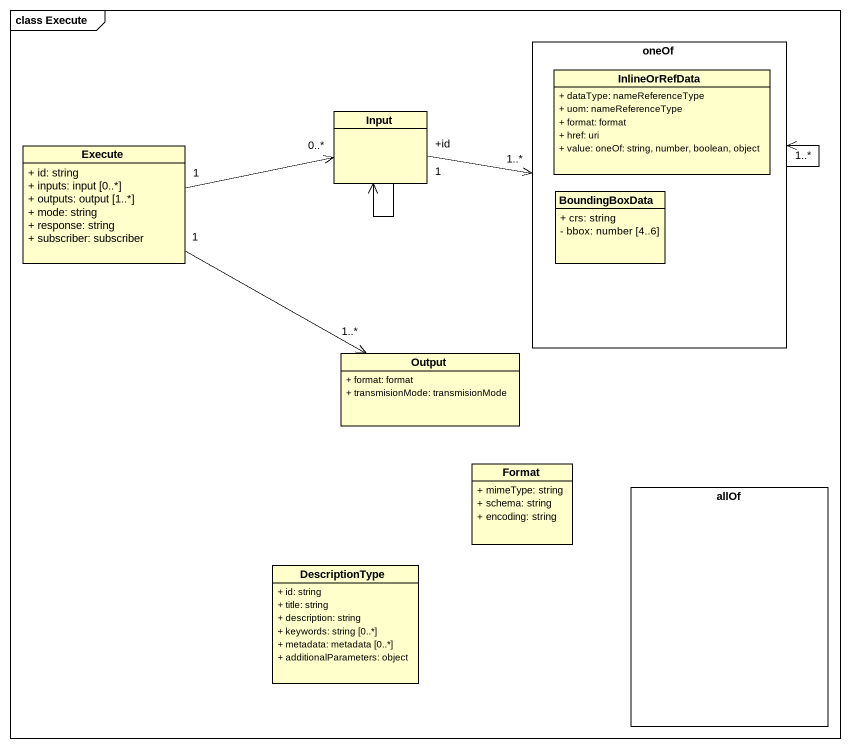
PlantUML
@startuml
mainframe class Execute
allowmixing
hide circle
hide empty members
skinparam classAttributeIconSize 0
rectangle oneOf {
  class InlineOrRefData {
    + dataType: nameReferenceType
    + uom: nameReferenceType
    + format: format
    + href: uri
    + value: oneOf: string, number, boolean, object
  }
  class BoundingBoxData {
    + crs: string
    - bbox: number [4..6]
  }
}
class Input
class Execute {
  + id: string
  + inputs: input [0..*]
  + outputs: output [1..*]
  + mode: string
  + response: string
  + subscriber: subscriber
}
class Output {
  + format: format
  + transmisionMode: transmisionMode
}
class Format {
  + mimeType: string
  + schema: string
  + encoding: string
}
rectangle allOf
class DescriptionType {
  + id: string
  + title: string
  + description: string
  + keywords: string [0..*]
  + metadata: metadata [0..*]
  + additionalParameters: object
}
oneOf "1..*" --> oneOf
Input "+id\n1" -right-> "1..*" oneOf
Input <-- Input
Execute "1" -right-> "0..*" Input
Execute "1" -right-> "1..*" Output
@enduml
